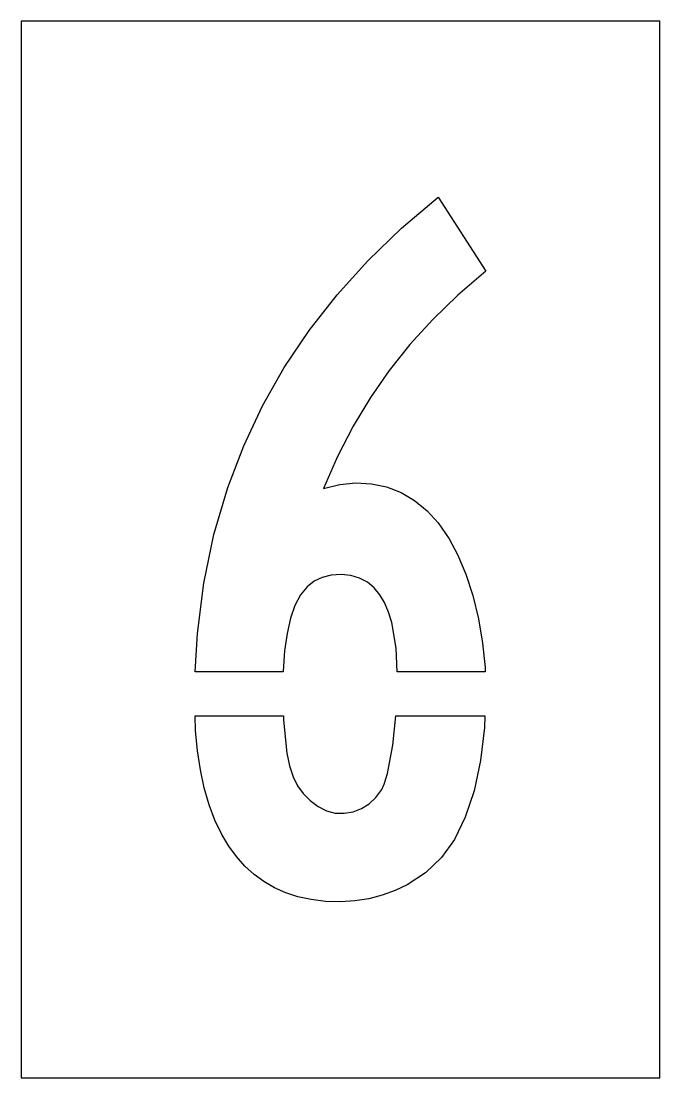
# Model space of a CAD drawing. Extents: x 0 to 7.2, y 0 to 12.
import ezdxf

# ---------------------------------------------------------------- set-up
doc = ezdxf.new("R2010")
doc.units = 0
doc.layers.add('CUT', color=7, linetype='Continuous')
doc.layers.add('OUTSIDE', color=1, linetype='Continuous')

msp = doc.modelspace()

# ---------------------------------------------------------------- linework, layer by layer
at = {"layer": 'CUT'}
for points in [[(4.2058, 5.1693), (4.1692, 5.2899), (4.1233, 5.3973), (4.0703, 5.4869), (4.0077, 5.5631), (3.9302, 5.6282), (3.8408, 5.676), (3.7431, 5.7047), (3.6332, 5.7158), (3.5198, 5.7086), (3.418, 5.6833), (3.3275, 5.6395), (3.2481, 5.5767), (3.1722, 5.484), (3.108, 5.3646), (3.0568, 5.2193), (3.0178, 5.0474), (2.9908, 4.8483), (2.975, 4.6175), (2.9751, 4.6113), (1.9768, 4.6113), (2, 5.0451), (2.0733, 5.6159), (2.1891, 6.1713), (2.3464, 6.7058), (2.5261, 7.1767), (2.7394, 7.6296), (2.9872, 8.0667), (3.2693, 8.4878), (3.5859, 8.8926), (3.935, 9.279), (4.3181, 9.6488), (4.7331, 10), (5.2744, 9.1592), (4.9586, 8.8879), (4.6737, 8.6129), (4.4135, 8.3284), (4.178, 8.0342), (3.9637, 7.7262), (3.7693, 7.4021), (3.5918, 7.0575), (3.4312, 6.6921), (3.6172, 6.7377), (3.8, 6.7561), (3.9777, 6.7467), (4.149, 6.7101), (4.3122, 6.6465), (4.4657, 6.5565), (4.6079, 6.4406), (4.7352, 6.3018), (4.8588, 6.1222), (4.9549, 5.9433), (5.0477, 5.7212), (5.1267, 5.4765), (5.1907, 5.2128), (5.2376, 4.9382), (5.2659, 4.6611), (5.2676, 4.6113), (4.2679, 4.6113), (4.2554, 4.8781)], [(4.918, 2.7079), (4.7719, 2.5018), (4.591, 2.3289), (4.3828, 2.1915), (4.2457, 2.1262), (4.098, 2.0733), (3.946, 2.0348), (3.7883, 2.0103), (3.6234, 2), (3.4548, 2.0046), (3.2938, 2.0236), (3.1418, 2.0567), (3.0051, 2.1014), (2.8764, 2.1588), (2.756, 2.2287), (2.6438, 2.311), (2.54, 2.4057), (2.4446, 2.5125), (2.3577, 2.6315), (2.2781, 2.7646), (2.2001, 2.927), (2.1341, 3.1016), (2.0781, 3.2934), (2.034, 3.4968), (2.0009, 3.7143), (1.979, 3.9457), (1.9756, 4.1093), (2.9776, 4.1093), (2.9779, 4.0604), (3.0157, 3.6887), (3.0471, 3.5425), (3.0876, 3.4193), (3.1382, 3.3164), (3.2013, 3.2308), (3.282, 3.1486), (3.3719, 3.0818), (3.4671, 3.0338), (3.5644, 3.0076), (3.6652, 3.0048), (3.769, 3.0219), (3.863, 3.0573), (3.9494, 3.1117), (4.0255, 3.1836), (4.0929, 3.2745), (4.1224, 3.3357), (4.1577, 3.4557), (4.2182, 3.779), (4.2533, 4.1093), (5.2652, 4.1093), (5.2604, 3.9796), (5.2159, 3.6033), (5.1425, 3.2612), (5.0416, 2.9598)]]:
    msp.add_lwpolyline(points, close=True, dxfattribs=at)
at = {"layer": 'OUTSIDE'}
msp.add_lwpolyline([(0, 0), (7.25, 0), (7.25, 12), (0, 12)], close=True, dxfattribs=at)

doc.saveas('drawing.dxf')
